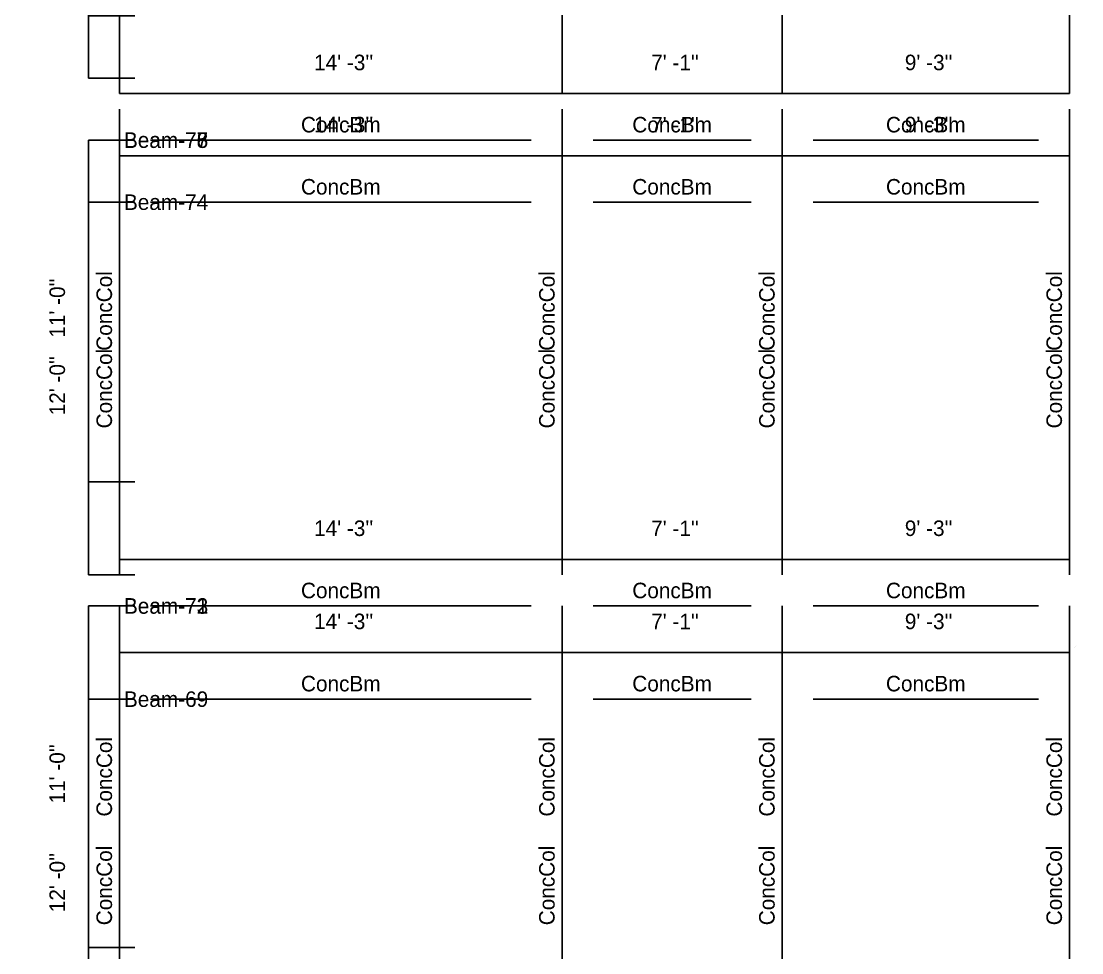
# Model space of a CAD drawing. Extents: x -38 to 2998, y -195 to 11529.
# Drawn here: x -38 to 371.8, y 2206 to 2566 of the extents above; entities that cross this region are included whole.
import ezdxf
from ezdxf.enums import TextEntityAlignment as Align

# ---------------------------------------------------------------- set-up
doc = ezdxf.new("R2010")
doc.units = 0
doc.header["$MEASUREMENT"] = 0
doc.layers.get('0').update_dxf_attribs({"linetype": 'CONTINUOUS'})
for name, color, linetype in [('CENTERLINES', 7, 'CONTINUOUS'), ('DIMENSIONS', 4, 'CONTINUOUS'), ('TEXT', 5, 'CONTINUOUS')]:
    doc.layers.add(name, color=color, linetype=linetype)
doc.dimstyles.get("Standard").update_dxf_attribs({"dimtxt": 0.18, "dimasz": 0.18, "dimexe": 0.18, "dimexo": 0.0625, "dimgap": 0.09, "dimtad": 0, "dimtih": 1, "dimtoh": 1, "dimdec": 4, "dimzin": 0, "dimtxsty": 'STANDARD', "dimcen": 0.09, "dimazin": 3, "dimtfac": 1, "dimtdec": 4, "dimtofl": 0, "dimtmove": 0, "dimatfit": 3, "dimtolj": 1, "dimtzin": 0})

# ---------------------------------------------------------------- blocks, each defined once
blk = doc.blocks.new('*D3505')
at = {"color": 1, "linetype": 'BYBLOCK'}
for points in [[(-8.29, 2300.29), (-7.23, 2299.23), (-16.77, 2308.77), (-15.71, 2307.71)], [(-8.29, 2156.29), (-7.23, 2155.23), (-16.77, 2164.77), (-15.71, 2163.71)]]:
    blk.add_solid(points, dxfattribs=at)
at = {"layer": 'DIMENSIONS', "color": 9, "linetype": 'BYBLOCK'}
for p, q in [((-12, 2304), (6, 2304)), ((-12, 2160), (6, 2160))]:
    blk.add_line(p, q, dxfattribs=at)
at = {"layer": 'DIMENSIONS', "color": 0, "linetype": 'BYBLOCK'}
blk.add_line((-12, 2160), (-12, 2304), dxfattribs=at)
at = {"layer": 'DIMENSIONS', "color": 0, "linetype": 'BYBLOCK', "insert": (-24, 2232), "char_height": 6, "attachment_point": 5, "rotation": 90}
blk.add_mtext("\\A1; 12' -0''", dxfattribs=at)
blk = doc.blocks.new('*D3506')
at = {"color": 1, "linetype": 'BYBLOCK'}
for points in [[(4.77, 2326.77), (3.71, 2325.71), (-3.71, 2318.29), (-4.77, 2317.23)], [(175.77, 2326.77), (174.71, 2325.71), (167.29, 2318.29), (166.23, 2317.23)]]:
    blk.add_solid(points, dxfattribs=at)
at = {"layer": 'DIMENSIONS', "color": 9, "linetype": 'BYBLOCK'}
for p, q in [((0, 2322), (0, 2340)), ((171, 2322), (171, 2340))]:
    blk.add_line(p, q, dxfattribs=at)
at = {"layer": 'DIMENSIONS', "color": 0, "linetype": 'BYBLOCK'}
blk.add_line((0, 2322), (171, 2322), dxfattribs=at)
at = {"layer": 'DIMENSIONS', "color": 0, "linetype": 'BYBLOCK', "insert": (85.5, 2334), "char_height": 6, "attachment_point": 5}
blk.add_mtext("\\A1; 14' -3''", dxfattribs=at)
blk = doc.blocks.new('*D3507')
at = {"color": 1, "linetype": 'BYBLOCK'}
for points in [[(175.77, 2326.77), (174.71, 2325.71), (167.29, 2318.29), (166.23, 2317.23)], [(260.77, 2326.77), (259.71, 2325.71), (252.28, 2318.29), (251.22, 2317.23)]]:
    blk.add_solid(points, dxfattribs=at)
at = {"layer": 'DIMENSIONS', "color": 9, "linetype": 'BYBLOCK'}
for p, q in [((171, 2322), (171, 2340)), ((256, 2322), (256, 2340))]:
    blk.add_line(p, q, dxfattribs=at)
at = {"layer": 'DIMENSIONS', "color": 0, "linetype": 'BYBLOCK'}
blk.add_line((171, 2322), (256, 2322), dxfattribs=at)
at = {"layer": 'DIMENSIONS', "color": 0, "linetype": 'BYBLOCK', "insert": (213.5, 2334), "char_height": 6, "attachment_point": 5}
blk.add_mtext("\\A1; 7' -1''", dxfattribs=at)
blk = doc.blocks.new('*D3508')
at = {"color": 1, "linetype": 'BYBLOCK'}
for points in [[(260.77, 2326.77), (259.71, 2325.71), (252.28, 2318.29), (251.22, 2317.23)], [(371.77, 2326.77), (370.71, 2325.71), (363.28, 2318.29), (362.22, 2317.23)]]:
    blk.add_solid(points, dxfattribs=at)
at = {"layer": 'DIMENSIONS', "color": 9, "linetype": 'BYBLOCK'}
for p, q in [((256, 2322), (256, 2340)), ((367, 2322), (367, 2340))]:
    blk.add_line(p, q, dxfattribs=at)
at = {"layer": 'DIMENSIONS', "color": 0, "linetype": 'BYBLOCK'}
blk.add_line((256, 2322), (367, 2322), dxfattribs=at)
at = {"layer": 'DIMENSIONS', "color": 0, "linetype": 'BYBLOCK', "insert": (311.5, 2334), "char_height": 6, "attachment_point": 5}
blk.add_mtext("\\A1; 9' -3''", dxfattribs=at)
blk = doc.blocks.new('*D3509')
at = {"color": 1, "linetype": 'BYBLOCK'}
for points in [[(-8.29, 2492.29), (-7.23, 2491.23), (-16.77, 2500.77), (-15.71, 2499.71)], [(-8.29, 2348.29), (-7.23, 2347.23), (-16.77, 2356.77), (-15.71, 2355.71)]]:
    blk.add_solid(points, dxfattribs=at)
at = {"layer": 'DIMENSIONS', "color": 9, "linetype": 'BYBLOCK'}
for p, q in [((-12, 2496), (6, 2496)), ((-12, 2352), (6, 2352))]:
    blk.add_line(p, q, dxfattribs=at)
at = {"layer": 'DIMENSIONS', "color": 0, "linetype": 'BYBLOCK'}
blk.add_line((-12, 2352), (-12, 2496), dxfattribs=at)
at = {"layer": 'DIMENSIONS', "color": 0, "linetype": 'BYBLOCK', "insert": (-24, 2424), "char_height": 6, "attachment_point": 5, "rotation": 90}
blk.add_mtext("\\A1; 12' -0''", dxfattribs=at)
blk = doc.blocks.new('*D3510')
at = {"color": 1, "linetype": 'BYBLOCK'}
for points in [[(4.77, 2518.77), (3.71, 2517.71), (-3.71, 2510.29), (-4.77, 2509.23)], [(175.77, 2518.77), (174.71, 2517.71), (167.29, 2510.29), (166.23, 2509.23)]]:
    blk.add_solid(points, dxfattribs=at)
at = {"layer": 'DIMENSIONS', "color": 9, "linetype": 'BYBLOCK'}
for p, q in [((0, 2514), (0, 2532)), ((171, 2514), (171, 2532))]:
    blk.add_line(p, q, dxfattribs=at)
at = {"layer": 'DIMENSIONS', "color": 0, "linetype": 'BYBLOCK'}
blk.add_line((0, 2514), (171, 2514), dxfattribs=at)
at = {"layer": 'DIMENSIONS', "color": 0, "linetype": 'BYBLOCK', "insert": (85.5, 2526), "char_height": 6, "attachment_point": 5}
blk.add_mtext("\\A1; 14' -3''", dxfattribs=at)
blk = doc.blocks.new('*D3511')
at = {"color": 1, "linetype": 'BYBLOCK'}
for points in [[(175.77, 2518.77), (174.71, 2517.71), (167.29, 2510.29), (166.23, 2509.23)], [(260.77, 2518.77), (259.71, 2517.71), (252.28, 2510.29), (251.22, 2509.23)]]:
    blk.add_solid(points, dxfattribs=at)
at = {"layer": 'DIMENSIONS', "color": 9, "linetype": 'BYBLOCK'}
for p, q in [((171, 2514), (171, 2532)), ((256, 2514), (256, 2532))]:
    blk.add_line(p, q, dxfattribs=at)
at = {"layer": 'DIMENSIONS', "color": 0, "linetype": 'BYBLOCK'}
blk.add_line((171, 2514), (256, 2514), dxfattribs=at)
at = {"layer": 'DIMENSIONS', "color": 0, "linetype": 'BYBLOCK', "insert": (213.5, 2526), "char_height": 6, "attachment_point": 5}
blk.add_mtext("\\A1; 7' -1''", dxfattribs=at)
blk = doc.blocks.new('*D3512')
at = {"color": 1, "linetype": 'BYBLOCK'}
for points in [[(260.77, 2518.77), (259.71, 2517.71), (252.28, 2510.29), (251.22, 2509.23)], [(371.77, 2518.77), (370.71, 2517.71), (363.28, 2510.29), (362.22, 2509.23)]]:
    blk.add_solid(points, dxfattribs=at)
at = {"layer": 'DIMENSIONS', "color": 9, "linetype": 'BYBLOCK'}
for p, q in [((256, 2514), (256, 2532)), ((367, 2514), (367, 2532))]:
    blk.add_line(p, q, dxfattribs=at)
at = {"layer": 'DIMENSIONS', "color": 0, "linetype": 'BYBLOCK'}
blk.add_line((256, 2514), (367, 2514), dxfattribs=at)
at = {"layer": 'DIMENSIONS', "color": 0, "linetype": 'BYBLOCK', "insert": (311.5, 2526), "char_height": 6, "attachment_point": 5}
blk.add_mtext("\\A1; 9' -3''", dxfattribs=at)
blk = doc.blocks.new('*D3513')
at = {"color": 1, "linetype": 'BYBLOCK'}
for points in [[(-8.29, 2684.29), (-7.23, 2683.23), (-16.77, 2692.77), (-15.71, 2691.71)], [(-8.29, 2540.29), (-7.23, 2539.23), (-16.77, 2548.77), (-15.71, 2547.71)]]:
    blk.add_solid(points, dxfattribs=at)
at = {"layer": 'DIMENSIONS', "color": 9, "linetype": 'BYBLOCK'}
for p, q in [((-12, 2688), (6, 2688)), ((-12, 2544), (6, 2544))]:
    blk.add_line(p, q, dxfattribs=at)
at = {"layer": 'DIMENSIONS', "color": 0, "linetype": 'BYBLOCK'}
blk.add_line((-12, 2544), (-12, 2688), dxfattribs=at)
at = {"layer": 'DIMENSIONS', "color": 0, "linetype": 'BYBLOCK', "insert": (-24, 2616), "char_height": 6, "attachment_point": 5, "rotation": 90}
blk.add_mtext("\\A1; 12' -0''", dxfattribs=at)
blk = doc.blocks.new('*D3979')
at = {"color": 1, "linetype": 'BYBLOCK'}
for points in [[(-8.29, 2336.29), (-7.23, 2335.23), (-16.77, 2344.77), (-15.71, 2343.71)], [(-8.29, 2204.29), (-7.23, 2203.23), (-16.77, 2212.77), (-15.71, 2211.71)]]:
    blk.add_solid(points, dxfattribs=at)
at = {"layer": 'DIMENSIONS', "color": 9, "linetype": 'BYBLOCK'}
for p, q in [((-12, 2340), (6, 2340)), ((-12, 2208), (6, 2208))]:
    blk.add_line(p, q, dxfattribs=at)
at = {"layer": 'DIMENSIONS', "color": 0, "linetype": 'BYBLOCK'}
blk.add_line((-12, 2208), (-12, 2340), dxfattribs=at)
at = {"layer": 'DIMENSIONS', "color": 0, "linetype": 'BYBLOCK', "insert": (-24, 2274), "char_height": 6, "attachment_point": 5, "rotation": 90}
blk.add_mtext("\\A1; 11' -0''", dxfattribs=at)
blk = doc.blocks.new('*D3980')
at = {"color": 1, "linetype": 'BYBLOCK'}
for points in [[(4.77, 2362.77), (3.71, 2361.71), (-3.71, 2354.29), (-4.77, 2353.23)], [(175.77, 2362.77), (174.71, 2361.71), (167.29, 2354.29), (166.23, 2353.23)]]:
    blk.add_solid(points, dxfattribs=at)
at = {"layer": 'DIMENSIONS', "color": 9, "linetype": 'BYBLOCK'}
for p, q in [((0, 2358), (0, 2376)), ((171, 2358), (171, 2376))]:
    blk.add_line(p, q, dxfattribs=at)
at = {"layer": 'DIMENSIONS', "color": 0, "linetype": 'BYBLOCK'}
blk.add_line((0, 2358), (171, 2358), dxfattribs=at)
at = {"layer": 'DIMENSIONS', "color": 0, "linetype": 'BYBLOCK', "insert": (85.5, 2370), "char_height": 6, "attachment_point": 5}
blk.add_mtext("\\A1; 14' -3''", dxfattribs=at)
blk = doc.blocks.new('*D3981')
at = {"color": 1, "linetype": 'BYBLOCK'}
for points in [[(175.77, 2362.77), (174.71, 2361.71), (167.29, 2354.29), (166.23, 2353.23)], [(260.77, 2362.77), (259.71, 2361.71), (252.28, 2354.29), (251.22, 2353.23)]]:
    blk.add_solid(points, dxfattribs=at)
at = {"layer": 'DIMENSIONS', "color": 9, "linetype": 'BYBLOCK'}
for p, q in [((171, 2358), (171, 2376)), ((256, 2358), (256, 2376))]:
    blk.add_line(p, q, dxfattribs=at)
at = {"layer": 'DIMENSIONS', "color": 0, "linetype": 'BYBLOCK'}
blk.add_line((171, 2358), (256, 2358), dxfattribs=at)
at = {"layer": 'DIMENSIONS', "color": 0, "linetype": 'BYBLOCK', "insert": (213.5, 2370), "char_height": 6, "attachment_point": 5}
blk.add_mtext("\\A1; 7' -1''", dxfattribs=at)
blk = doc.blocks.new('*D3982')
at = {"color": 1, "linetype": 'BYBLOCK'}
for points in [[(260.77, 2362.77), (259.71, 2361.71), (252.28, 2354.29), (251.22, 2353.23)], [(371.77, 2362.77), (370.71, 2361.71), (363.28, 2354.29), (362.22, 2353.23)]]:
    blk.add_solid(points, dxfattribs=at)
at = {"layer": 'DIMENSIONS', "color": 9, "linetype": 'BYBLOCK'}
for p, q in [((256, 2358), (256, 2376)), ((367, 2358), (367, 2376))]:
    blk.add_line(p, q, dxfattribs=at)
at = {"layer": 'DIMENSIONS', "color": 0, "linetype": 'BYBLOCK'}
blk.add_line((256, 2358), (367, 2358), dxfattribs=at)
at = {"layer": 'DIMENSIONS', "color": 0, "linetype": 'BYBLOCK', "insert": (311.5, 2370), "char_height": 6, "attachment_point": 5}
blk.add_mtext("\\A1; 9' -3''", dxfattribs=at)
blk = doc.blocks.new('*D3983')
at = {"color": 1, "linetype": 'BYBLOCK'}
for points in [[(-8.29, 2516.29), (-7.23, 2515.23), (-16.77, 2524.77), (-15.71, 2523.71)], [(-8.29, 2384.29), (-7.23, 2383.23), (-16.77, 2392.77), (-15.71, 2391.71)]]:
    blk.add_solid(points, dxfattribs=at)
at = {"layer": 'DIMENSIONS', "color": 9, "linetype": 'BYBLOCK'}
for p, q in [((-12, 2520), (6, 2520)), ((-12, 2388), (6, 2388))]:
    blk.add_line(p, q, dxfattribs=at)
at = {"layer": 'DIMENSIONS', "color": 0, "linetype": 'BYBLOCK'}
blk.add_line((-12, 2388), (-12, 2520), dxfattribs=at)
at = {"layer": 'DIMENSIONS', "color": 0, "linetype": 'BYBLOCK', "insert": (-24, 2454), "char_height": 6, "attachment_point": 5, "rotation": 90}
blk.add_mtext("\\A1; 11' -0''", dxfattribs=at)
blk = doc.blocks.new('*D3984')
at = {"color": 1, "linetype": 'BYBLOCK'}
for points in [[(4.77, 2542.77), (3.71, 2541.71), (-3.71, 2534.29), (-4.77, 2533.23)], [(175.77, 2542.77), (174.71, 2541.71), (167.29, 2534.29), (166.23, 2533.23)]]:
    blk.add_solid(points, dxfattribs=at)
at = {"layer": 'DIMENSIONS', "color": 9, "linetype": 'BYBLOCK'}
for p, q in [((0, 2538), (0, 2556)), ((171, 2538), (171, 2556))]:
    blk.add_line(p, q, dxfattribs=at)
at = {"layer": 'DIMENSIONS', "color": 0, "linetype": 'BYBLOCK'}
blk.add_line((0, 2538), (171, 2538), dxfattribs=at)
at = {"layer": 'DIMENSIONS', "color": 0, "linetype": 'BYBLOCK', "insert": (85.5, 2550), "char_height": 6, "attachment_point": 5}
blk.add_mtext("\\A1; 14' -3''", dxfattribs=at)
blk = doc.blocks.new('*D3985')
at = {"color": 1, "linetype": 'BYBLOCK'}
for points in [[(175.77, 2542.77), (174.71, 2541.71), (167.29, 2534.29), (166.23, 2533.23)], [(260.77, 2542.77), (259.71, 2541.71), (252.28, 2534.29), (251.22, 2533.23)]]:
    blk.add_solid(points, dxfattribs=at)
at = {"layer": 'DIMENSIONS', "color": 9, "linetype": 'BYBLOCK'}
for p, q in [((171, 2538), (171, 2556)), ((256, 2538), (256, 2556))]:
    blk.add_line(p, q, dxfattribs=at)
at = {"layer": 'DIMENSIONS', "color": 0, "linetype": 'BYBLOCK'}
blk.add_line((171, 2538), (256, 2538), dxfattribs=at)
at = {"layer": 'DIMENSIONS', "color": 0, "linetype": 'BYBLOCK', "insert": (213.5, 2550), "char_height": 6, "attachment_point": 5}
blk.add_mtext("\\A1; 7' -1''", dxfattribs=at)
blk = doc.blocks.new('*D3986')
at = {"color": 1, "linetype": 'BYBLOCK'}
for points in [[(260.77, 2542.77), (259.71, 2541.71), (252.28, 2534.29), (251.22, 2533.23)], [(371.77, 2542.77), (370.71, 2541.71), (363.28, 2534.29), (362.22, 2533.23)]]:
    blk.add_solid(points, dxfattribs=at)
at = {"layer": 'DIMENSIONS', "color": 9, "linetype": 'BYBLOCK'}
for p, q in [((256, 2538), (256, 2556)), ((367, 2538), (367, 2556))]:
    blk.add_line(p, q, dxfattribs=at)
at = {"layer": 'DIMENSIONS', "color": 0, "linetype": 'BYBLOCK'}
blk.add_line((256, 2538), (367, 2538), dxfattribs=at)
at = {"layer": 'DIMENSIONS', "color": 0, "linetype": 'BYBLOCK', "insert": (311.5, 2550), "char_height": 6, "attachment_point": 5}
blk.add_mtext("\\A1; 9' -3''", dxfattribs=at)
blk = doc.blocks.new('*D3987')
at = {"color": 1, "linetype": 'BYBLOCK'}
for points in [[(-8.29, 2696.29), (-7.23, 2695.23), (-16.77, 2704.77), (-15.71, 2703.71)], [(-8.29, 2564.29), (-7.23, 2563.23), (-16.77, 2572.77), (-15.71, 2571.71)]]:
    blk.add_solid(points, dxfattribs=at)
at = {"layer": 'DIMENSIONS', "color": 9, "linetype": 'BYBLOCK'}
for p, q in [((-12, 2700), (6, 2700)), ((-12, 2568), (6, 2568))]:
    blk.add_line(p, q, dxfattribs=at)
at = {"layer": 'DIMENSIONS', "color": 0, "linetype": 'BYBLOCK'}
blk.add_line((-12, 2568), (-12, 2700), dxfattribs=at)
at = {"layer": 'DIMENSIONS', "color": 0, "linetype": 'BYBLOCK', "insert": (-24, 2634), "char_height": 6, "attachment_point": 5, "rotation": 90}
blk.add_mtext("\\A1; 11' -0''", dxfattribs=at)
blk = doc.blocks.new('*D4449')
at = {"color": 1, "linetype": 'BYBLOCK'}
for points in [[(-8.29, 2336.29), (-7.23, 2335.23), (-16.77, 2344.77), (-15.71, 2343.71)], [(-8.29, 2204.29), (-7.23, 2203.23), (-16.77, 2212.77), (-15.71, 2211.71)]]:
    blk.add_solid(points, dxfattribs=at)
at = {"layer": 'DIMENSIONS', "color": 9, "linetype": 'BYBLOCK'}
for p, q in [((-12, 2340), (6, 2340)), ((-12, 2208), (6, 2208))]:
    blk.add_line(p, q, dxfattribs=at)
at = {"layer": 'DIMENSIONS', "color": 0, "linetype": 'BYBLOCK'}
blk.add_line((-12, 2208), (-12, 2340), dxfattribs=at)
at = {"layer": 'DIMENSIONS', "color": 0, "linetype": 'BYBLOCK', "insert": (-24, 2274), "char_height": 6, "attachment_point": 5, "rotation": 90}
blk.add_mtext("\\A1; 11' -0''", dxfattribs=at)
blk = doc.blocks.new('*D4450')
at = {"color": 1, "linetype": 'BYBLOCK'}
for points in [[(4.77, 2362.77), (3.71, 2361.71), (-3.71, 2354.29), (-4.77, 2353.23)], [(175.77, 2362.77), (174.71, 2361.71), (167.29, 2354.29), (166.23, 2353.23)]]:
    blk.add_solid(points, dxfattribs=at)
at = {"layer": 'DIMENSIONS', "color": 9, "linetype": 'BYBLOCK'}
for p, q in [((0, 2358), (0, 2376)), ((171, 2358), (171, 2376))]:
    blk.add_line(p, q, dxfattribs=at)
at = {"layer": 'DIMENSIONS', "color": 0, "linetype": 'BYBLOCK'}
blk.add_line((0, 2358), (171, 2358), dxfattribs=at)
at = {"layer": 'DIMENSIONS', "color": 0, "linetype": 'BYBLOCK', "insert": (85.5, 2370), "char_height": 6, "attachment_point": 5}
blk.add_mtext("\\A1; 14' -3''", dxfattribs=at)
blk = doc.blocks.new('*D4451')
at = {"color": 1, "linetype": 'BYBLOCK'}
for points in [[(175.77, 2362.77), (174.71, 2361.71), (167.29, 2354.29), (166.23, 2353.23)], [(260.77, 2362.77), (259.71, 2361.71), (252.28, 2354.29), (251.22, 2353.23)]]:
    blk.add_solid(points, dxfattribs=at)
at = {"layer": 'DIMENSIONS', "color": 9, "linetype": 'BYBLOCK'}
for p, q in [((171, 2358), (171, 2376)), ((256, 2358), (256, 2376))]:
    blk.add_line(p, q, dxfattribs=at)
at = {"layer": 'DIMENSIONS', "color": 0, "linetype": 'BYBLOCK'}
blk.add_line((171, 2358), (256, 2358), dxfattribs=at)
at = {"layer": 'DIMENSIONS', "color": 0, "linetype": 'BYBLOCK', "insert": (213.5, 2370), "char_height": 6, "attachment_point": 5}
blk.add_mtext("\\A1; 7' -1''", dxfattribs=at)
blk = doc.blocks.new('*D4452')
at = {"color": 1, "linetype": 'BYBLOCK'}
for points in [[(260.77, 2362.77), (259.71, 2361.71), (252.28, 2354.29), (251.22, 2353.23)], [(371.77, 2362.77), (370.71, 2361.71), (363.28, 2354.29), (362.22, 2353.23)]]:
    blk.add_solid(points, dxfattribs=at)
at = {"layer": 'DIMENSIONS', "color": 9, "linetype": 'BYBLOCK'}
for p, q in [((256, 2358), (256, 2376)), ((367, 2358), (367, 2376))]:
    blk.add_line(p, q, dxfattribs=at)
at = {"layer": 'DIMENSIONS', "color": 0, "linetype": 'BYBLOCK'}
blk.add_line((256, 2358), (367, 2358), dxfattribs=at)
at = {"layer": 'DIMENSIONS', "color": 0, "linetype": 'BYBLOCK', "insert": (311.5, 2370), "char_height": 6, "attachment_point": 5}
blk.add_mtext("\\A1; 9' -3''", dxfattribs=at)
blk = doc.blocks.new('*D4453')
at = {"color": 1, "linetype": 'BYBLOCK'}
for points in [[(-8.29, 2516.29), (-7.23, 2515.23), (-16.77, 2524.77), (-15.71, 2523.71)], [(-8.29, 2384.29), (-7.23, 2383.23), (-16.77, 2392.77), (-15.71, 2391.71)]]:
    blk.add_solid(points, dxfattribs=at)
at = {"layer": 'DIMENSIONS', "color": 9, "linetype": 'BYBLOCK'}
for p, q in [((-12, 2520), (6, 2520)), ((-12, 2388), (6, 2388))]:
    blk.add_line(p, q, dxfattribs=at)
at = {"layer": 'DIMENSIONS', "color": 0, "linetype": 'BYBLOCK'}
blk.add_line((-12, 2388), (-12, 2520), dxfattribs=at)
at = {"layer": 'DIMENSIONS', "color": 0, "linetype": 'BYBLOCK', "insert": (-24, 2454), "char_height": 6, "attachment_point": 5, "rotation": 90}
blk.add_mtext("\\A1; 11' -0''", dxfattribs=at)
blk = doc.blocks.new('*D4454')
at = {"color": 1, "linetype": 'BYBLOCK'}
for points in [[(4.77, 2542.77), (3.71, 2541.71), (-3.71, 2534.29), (-4.77, 2533.23)], [(175.77, 2542.77), (174.71, 2541.71), (167.29, 2534.29), (166.23, 2533.23)]]:
    blk.add_solid(points, dxfattribs=at)
at = {"layer": 'DIMENSIONS', "color": 9, "linetype": 'BYBLOCK'}
for p, q in [((0, 2538), (0, 2556)), ((171, 2538), (171, 2556))]:
    blk.add_line(p, q, dxfattribs=at)
at = {"layer": 'DIMENSIONS', "color": 0, "linetype": 'BYBLOCK'}
blk.add_line((0, 2538), (171, 2538), dxfattribs=at)
at = {"layer": 'DIMENSIONS', "color": 0, "linetype": 'BYBLOCK', "insert": (85.5, 2550), "char_height": 6, "attachment_point": 5}
blk.add_mtext("\\A1; 14' -3''", dxfattribs=at)
blk = doc.blocks.new('*D4455')
at = {"color": 1, "linetype": 'BYBLOCK'}
for points in [[(175.77, 2542.77), (174.71, 2541.71), (167.29, 2534.29), (166.23, 2533.23)], [(260.77, 2542.77), (259.71, 2541.71), (252.28, 2534.29), (251.22, 2533.23)]]:
    blk.add_solid(points, dxfattribs=at)
at = {"layer": 'DIMENSIONS', "color": 9, "linetype": 'BYBLOCK'}
for p, q in [((171, 2538), (171, 2556)), ((256, 2538), (256, 2556))]:
    blk.add_line(p, q, dxfattribs=at)
at = {"layer": 'DIMENSIONS', "color": 0, "linetype": 'BYBLOCK'}
blk.add_line((171, 2538), (256, 2538), dxfattribs=at)
at = {"layer": 'DIMENSIONS', "color": 0, "linetype": 'BYBLOCK', "insert": (213.5, 2550), "char_height": 6, "attachment_point": 5}
blk.add_mtext("\\A1; 7' -1''", dxfattribs=at)
blk = doc.blocks.new('*D4456')
at = {"color": 1, "linetype": 'BYBLOCK'}
for points in [[(260.77, 2542.77), (259.71, 2541.71), (252.28, 2534.29), (251.22, 2533.23)], [(371.77, 2542.77), (370.71, 2541.71), (363.28, 2534.29), (362.22, 2533.23)]]:
    blk.add_solid(points, dxfattribs=at)
at = {"layer": 'DIMENSIONS', "color": 9, "linetype": 'BYBLOCK'}
for p, q in [((256, 2538), (256, 2556)), ((367, 2538), (367, 2556))]:
    blk.add_line(p, q, dxfattribs=at)
at = {"layer": 'DIMENSIONS', "color": 0, "linetype": 'BYBLOCK'}
blk.add_line((256, 2538), (367, 2538), dxfattribs=at)
at = {"layer": 'DIMENSIONS', "color": 0, "linetype": 'BYBLOCK', "insert": (311.5, 2550), "char_height": 6, "attachment_point": 5}
blk.add_mtext("\\A1; 9' -3''", dxfattribs=at)
blk = doc.blocks.new('*D4457')
at = {"color": 1, "linetype": 'BYBLOCK'}
for points in [[(-8.29, 2696.29), (-7.23, 2695.23), (-16.77, 2704.77), (-15.71, 2703.71)], [(-8.29, 2564.29), (-7.23, 2563.23), (-16.77, 2572.77), (-15.71, 2571.71)]]:
    blk.add_solid(points, dxfattribs=at)
at = {"layer": 'DIMENSIONS', "color": 9, "linetype": 'BYBLOCK'}
for p, q in [((-12, 2700), (6, 2700)), ((-12, 2568), (6, 2568))]:
    blk.add_line(p, q, dxfattribs=at)
at = {"layer": 'DIMENSIONS', "color": 0, "linetype": 'BYBLOCK'}
blk.add_line((-12, 2568), (-12, 2700), dxfattribs=at)
at = {"layer": 'DIMENSIONS', "color": 0, "linetype": 'BYBLOCK', "insert": (-24, 2634), "char_height": 6, "attachment_point": 5, "rotation": 90}
blk.add_mtext("\\A1; 11' -0''", dxfattribs=at)
blk = doc.blocks.new('*D4919')
at = {"color": 1, "linetype": 'BYBLOCK'}
for points in [[(-8.29, 2336.29), (-7.23, 2335.23), (-16.77, 2344.77), (-15.71, 2343.71)], [(-8.29, 2204.29), (-7.23, 2203.23), (-16.77, 2212.77), (-15.71, 2211.71)]]:
    blk.add_solid(points, dxfattribs=at)
at = {"layer": 'DIMENSIONS', "color": 9, "linetype": 'BYBLOCK'}
for p, q in [((-12, 2340), (6, 2340)), ((-12, 2208), (6, 2208))]:
    blk.add_line(p, q, dxfattribs=at)
at = {"layer": 'DIMENSIONS', "color": 0, "linetype": 'BYBLOCK'}
blk.add_line((-12, 2208), (-12, 2340), dxfattribs=at)
at = {"layer": 'DIMENSIONS', "color": 0, "linetype": 'BYBLOCK', "insert": (-24, 2274), "char_height": 6, "attachment_point": 5, "rotation": 90}
blk.add_mtext("\\A1; 11' -0''", dxfattribs=at)
blk = doc.blocks.new('*D4920')
at = {"color": 1, "linetype": 'BYBLOCK'}
for points in [[(4.77, 2362.77), (3.71, 2361.71), (-3.71, 2354.29), (-4.77, 2353.23)], [(175.77, 2362.77), (174.71, 2361.71), (167.29, 2354.29), (166.23, 2353.23)]]:
    blk.add_solid(points, dxfattribs=at)
at = {"layer": 'DIMENSIONS', "color": 9, "linetype": 'BYBLOCK'}
for p, q in [((0, 2358), (0, 2376)), ((171, 2358), (171, 2376))]:
    blk.add_line(p, q, dxfattribs=at)
at = {"layer": 'DIMENSIONS', "color": 0, "linetype": 'BYBLOCK'}
blk.add_line((0, 2358), (171, 2358), dxfattribs=at)
at = {"layer": 'DIMENSIONS', "color": 0, "linetype": 'BYBLOCK', "insert": (85.5, 2370), "char_height": 6, "attachment_point": 5}
blk.add_mtext("\\A1; 14' -3''", dxfattribs=at)
blk = doc.blocks.new('*D4921')
at = {"color": 1, "linetype": 'BYBLOCK'}
for points in [[(175.77, 2362.77), (174.71, 2361.71), (167.29, 2354.29), (166.23, 2353.23)], [(260.77, 2362.77), (259.71, 2361.71), (252.28, 2354.29), (251.22, 2353.23)]]:
    blk.add_solid(points, dxfattribs=at)
at = {"layer": 'DIMENSIONS', "color": 9, "linetype": 'BYBLOCK'}
for p, q in [((171, 2358), (171, 2376)), ((256, 2358), (256, 2376))]:
    blk.add_line(p, q, dxfattribs=at)
at = {"layer": 'DIMENSIONS', "color": 0, "linetype": 'BYBLOCK'}
blk.add_line((171, 2358), (256, 2358), dxfattribs=at)
at = {"layer": 'DIMENSIONS', "color": 0, "linetype": 'BYBLOCK', "insert": (213.5, 2370), "char_height": 6, "attachment_point": 5}
blk.add_mtext("\\A1; 7' -1''", dxfattribs=at)
blk = doc.blocks.new('*D4922')
at = {"color": 1, "linetype": 'BYBLOCK'}
for points in [[(260.77, 2362.77), (259.71, 2361.71), (252.28, 2354.29), (251.22, 2353.23)], [(371.77, 2362.77), (370.71, 2361.71), (363.28, 2354.29), (362.22, 2353.23)]]:
    blk.add_solid(points, dxfattribs=at)
at = {"layer": 'DIMENSIONS', "color": 9, "linetype": 'BYBLOCK'}
for p, q in [((256, 2358), (256, 2376)), ((367, 2358), (367, 2376))]:
    blk.add_line(p, q, dxfattribs=at)
at = {"layer": 'DIMENSIONS', "color": 0, "linetype": 'BYBLOCK'}
blk.add_line((256, 2358), (367, 2358), dxfattribs=at)
at = {"layer": 'DIMENSIONS', "color": 0, "linetype": 'BYBLOCK', "insert": (311.5, 2370), "char_height": 6, "attachment_point": 5}
blk.add_mtext("\\A1; 9' -3''", dxfattribs=at)
blk = doc.blocks.new('*D4923')
at = {"color": 1, "linetype": 'BYBLOCK'}
for points in [[(-8.29, 2516.29), (-7.23, 2515.23), (-16.77, 2524.77), (-15.71, 2523.71)], [(-8.29, 2384.29), (-7.23, 2383.23), (-16.77, 2392.77), (-15.71, 2391.71)]]:
    blk.add_solid(points, dxfattribs=at)
at = {"layer": 'DIMENSIONS', "color": 9, "linetype": 'BYBLOCK'}
for p, q in [((-12, 2520), (6, 2520)), ((-12, 2388), (6, 2388))]:
    blk.add_line(p, q, dxfattribs=at)
at = {"layer": 'DIMENSIONS', "color": 0, "linetype": 'BYBLOCK'}
blk.add_line((-12, 2388), (-12, 2520), dxfattribs=at)
at = {"layer": 'DIMENSIONS', "color": 0, "linetype": 'BYBLOCK', "insert": (-24, 2454), "char_height": 6, "attachment_point": 5, "rotation": 90}
blk.add_mtext("\\A1; 11' -0''", dxfattribs=at)
blk = doc.blocks.new('*D4924')
at = {"color": 1, "linetype": 'BYBLOCK'}
for points in [[(4.77, 2542.77), (3.71, 2541.71), (-3.71, 2534.29), (-4.77, 2533.23)], [(175.77, 2542.77), (174.71, 2541.71), (167.29, 2534.29), (166.23, 2533.23)]]:
    blk.add_solid(points, dxfattribs=at)
at = {"layer": 'DIMENSIONS', "color": 9, "linetype": 'BYBLOCK'}
for p, q in [((0, 2538), (0, 2556)), ((171, 2538), (171, 2556))]:
    blk.add_line(p, q, dxfattribs=at)
at = {"layer": 'DIMENSIONS', "color": 0, "linetype": 'BYBLOCK'}
blk.add_line((0, 2538), (171, 2538), dxfattribs=at)
at = {"layer": 'DIMENSIONS', "color": 0, "linetype": 'BYBLOCK', "insert": (85.5, 2550), "char_height": 6, "attachment_point": 5}
blk.add_mtext("\\A1; 14' -3''", dxfattribs=at)
blk = doc.blocks.new('*D4925')
at = {"color": 1, "linetype": 'BYBLOCK'}
for points in [[(175.77, 2542.77), (174.71, 2541.71), (167.29, 2534.29), (166.23, 2533.23)], [(260.77, 2542.77), (259.71, 2541.71), (252.28, 2534.29), (251.22, 2533.23)]]:
    blk.add_solid(points, dxfattribs=at)
at = {"layer": 'DIMENSIONS', "color": 9, "linetype": 'BYBLOCK'}
for p, q in [((171, 2538), (171, 2556)), ((256, 2538), (256, 2556))]:
    blk.add_line(p, q, dxfattribs=at)
at = {"layer": 'DIMENSIONS', "color": 0, "linetype": 'BYBLOCK'}
blk.add_line((171, 2538), (256, 2538), dxfattribs=at)
at = {"layer": 'DIMENSIONS', "color": 0, "linetype": 'BYBLOCK', "insert": (213.5, 2550), "char_height": 6, "attachment_point": 5}
blk.add_mtext("\\A1; 7' -1''", dxfattribs=at)
blk = doc.blocks.new('*D4926')
at = {"color": 1, "linetype": 'BYBLOCK'}
for points in [[(260.77, 2542.77), (259.71, 2541.71), (252.28, 2534.29), (251.22, 2533.23)], [(371.77, 2542.77), (370.71, 2541.71), (363.28, 2534.29), (362.22, 2533.23)]]:
    blk.add_solid(points, dxfattribs=at)
at = {"layer": 'DIMENSIONS', "color": 9, "linetype": 'BYBLOCK'}
for p, q in [((256, 2538), (256, 2556)), ((367, 2538), (367, 2556))]:
    blk.add_line(p, q, dxfattribs=at)
at = {"layer": 'DIMENSIONS', "color": 0, "linetype": 'BYBLOCK'}
blk.add_line((256, 2538), (367, 2538), dxfattribs=at)
at = {"layer": 'DIMENSIONS', "color": 0, "linetype": 'BYBLOCK', "insert": (311.5, 2550), "char_height": 6, "attachment_point": 5}
blk.add_mtext("\\A1; 9' -3''", dxfattribs=at)
blk = doc.blocks.new('*D4927')
at = {"color": 1, "linetype": 'BYBLOCK'}
for points in [[(-8.29, 2696.29), (-7.23, 2695.23), (-16.77, 2704.77), (-15.71, 2703.71)], [(-8.29, 2564.29), (-7.23, 2563.23), (-16.77, 2572.77), (-15.71, 2571.71)]]:
    blk.add_solid(points, dxfattribs=at)
at = {"layer": 'DIMENSIONS', "color": 9, "linetype": 'BYBLOCK'}
for p, q in [((-12, 2700), (6, 2700)), ((-12, 2568), (6, 2568))]:
    blk.add_line(p, q, dxfattribs=at)
at = {"layer": 'DIMENSIONS', "color": 0, "linetype": 'BYBLOCK'}
blk.add_line((-12, 2568), (-12, 2700), dxfattribs=at)
at = {"layer": 'DIMENSIONS', "color": 0, "linetype": 'BYBLOCK', "insert": (-24, 2634), "char_height": 6, "attachment_point": 5, "rotation": 90}
blk.add_mtext("\\A1; 11' -0''", dxfattribs=at)

msp = doc.modelspace()

# ---------------------------------------------------------------- linework, layer by layer
at = {"layer": 'CENTERLINES', "color": 0, "linetype": 'CONTINUOUS'}
for p, q in [((0, 2544), (0, 2688)), ((171, 2544), (171, 2688)), ((255.996, 2544), (255.996, 2688)), ((366.996, 2544), (366.996, 2688)), ((0, 2388), (0, 2520)), ((0, 2388), (0, 2520)), ((0, 2388), (0, 2520)), ((12, 2520), (159, 2520)), ((12, 2520), (159, 2520)), ((12, 2520), (159, 2520)), ((171, 2388), (171, 2520)), ((171, 2388), (171, 2520)), ((171, 2388), (171, 2520)), ((183, 2520), (243.996, 2520)), ((183, 2520), (243.996, 2520)), ((183, 2520), (243.996, 2520)), ((255.996, 2388), (255.996, 2520)), ((255.996, 2388), (255.996, 2520)), ((255.996, 2388), (255.996, 2520)), ((267.996, 2520), (354.996, 2520)), ((267.996, 2520), (354.996, 2520)), ((267.996, 2520), (354.996, 2520)), ((366.996, 2388), (366.996, 2520)), ((366.996, 2388), (366.996, 2520)), ((366.996, 2388), (366.996, 2520)), ((0, 2352), (0, 2496)), ((12, 2496), (159, 2496)), ((171, 2352), (171, 2496)), ((183, 2496), (243.996, 2496)), ((255.996, 2352), (255.996, 2496)), ((267.996, 2496), (354.996, 2496)), ((366.996, 2352), (366.996, 2496)), ((0, 2208), (0, 2340)), ((0, 2208), (0, 2340)), ((0, 2208), (0, 2340)), ((12, 2340), (159, 2340)), ((12, 2340), (159, 2340)), ((12, 2340), (159, 2340)), ((171, 2208), (171, 2340)), ((171, 2208), (171, 2340)), ((171, 2208), (171, 2340)), ((183, 2340), (243.996, 2340)), ((183, 2340), (243.996, 2340)), ((183, 2340), (243.996, 2340)), ((255.996, 2208), (255.996, 2340)), ((255.996, 2208), (255.996, 2340)), ((255.996, 2208), (255.996, 2340)), ((267.996, 2340), (354.996, 2340)), ((267.996, 2340), (354.996, 2340)), ((267.996, 2340), (354.996, 2340)), ((366.996, 2208), (366.996, 2340)), ((366.996, 2208), (366.996, 2340)), ((366.996, 2208), (366.996, 2340)), ((0, 2160), (0, 2304)), ((12, 2304), (159, 2304)), ((171, 2160), (171, 2304)), ((183, 2304), (243.996, 2304)), ((255.996, 2160), (255.996, 2304)), ((267.996, 2304), (354.996, 2304)), ((366.996, 2160), (366.996, 2304))]:
    msp.add_line(p, q, dxfattribs=at)

# ---------------------------------------------------------------- texts
at = {"layer": 'TEXT', "color": 0}
for s, p in [('ConcBm', (85.5, 2526)), ('ConcBm', (85.5, 2526)), ('ConcBm', (85.5, 2526)), ('ConcBm', (213.498, 2526)), ('ConcBm', (213.498, 2526)), ('ConcBm', (213.498, 2526)), ('ConcBm', (311.496, 2526)), ('ConcBm', (311.496, 2526)), ('ConcBm', (311.496, 2526)), ('Beam-78', (18, 2520)), ('Beam-76', (18, 2520)), ('Beam-77', (18, 2520)), ('ConcBm', (85.5, 2502)), ('ConcBm', (213.498, 2502)), ('ConcBm', (311.496, 2502)), ('Beam-74', (18, 2496)), ('ConcBm', (85.5, 2346)), ('ConcBm', (85.5, 2346)), ('ConcBm', (85.5, 2346)), ('ConcBm', (213.498, 2346)), ('ConcBm', (213.498, 2346)), ('ConcBm', (213.498, 2346)), ('ConcBm', (311.496, 2346)), ('ConcBm', (311.496, 2346)), ('ConcBm', (311.496, 2346)), ('Beam-73', (18, 2340)), ('Beam-72', (18, 2340)), ('Beam-71', (18, 2340)), ('ConcBm', (85.5, 2310)), ('ConcBm', (213.498, 2310)), ('ConcBm', (311.496, 2310)), ('Beam-69', (18, 2304))]:
    msp.add_text(s, height=6, dxfattribs=at).set_placement(p, align=Align.MIDDLE)
for p in [(-6, 2454), (-6, 2454), (-6, 2454), (165, 2454), (165, 2454), (165, 2454), (249.996, 2454), (249.996, 2454), (249.996, 2454), (360.996, 2454), (360.996, 2454), (360.996, 2454), (-6, 2424), (165, 2424), (249.996, 2424), (360.996, 2424), (-6, 2274), (-6, 2274), (-6, 2274), (165, 2274), (165, 2274), (165, 2274), (249.996, 2274), (249.996, 2274), (249.996, 2274), (360.996, 2274), (360.996, 2274), (360.996, 2274), (-6, 2232), (165, 2232), (249.996, 2232), (360.996, 2232)]:
    msp.add_text('ConcCol', height=6, rotation=90, dxfattribs=at).set_placement(p, align=Align.MIDDLE)

# ---------------------------------------------------------------- dimensions: what is measured, and where the dimension line sits
at = {"layer": 'DIMENSIONS'}
for base, p1, p2, picture, middle in [((-12, 2700), (-24, 2568), (-24, 2700), '*D3987', (-24, 2634)), ((-12, 2700), (-24, 2568), (-24, 2700), '*D4457', (-24, 2634)), ((-12, 2700), (-24, 2568), (-24, 2700), '*D4927', (-24, 2634)), ((-12, 2688), (-24, 2544), (-24, 2688), '*D3513', (-24, 2616)), ((171, 2538), (0, 2526), (171, 2526), '*D3984', (85.5, 2526)), ((171, 2538), (0, 2526), (171, 2526), '*D4454', (85.5, 2526)), ((171, 2538), (0, 2526), (171, 2526), '*D4924', (85.5, 2526)), ((255.996, 2538), (171, 2526), (255.996, 2526), '*D3985', (213.498, 2526)), ((255.996, 2538), (171, 2526), (255.996, 2526), '*D4455', (213.498, 2526)), ((255.996, 2538), (171, 2526), (255.996, 2526), '*D4925', (213.498, 2526)), ((366.996, 2538), (255.996, 2526), (366.996, 2526), '*D3986', (311.496, 2526)), ((366.996, 2538), (255.996, 2526), (366.996, 2526), '*D4456', (311.496, 2526)), ((366.996, 2538), (255.996, 2526), (366.996, 2526), '*D4926', (311.496, 2526)), ((171, 2514), (0, 2502), (171, 2502), '*D3510', (85.5, 2502)), ((255.996, 2514), (171, 2502), (255.996, 2502), '*D3511', (213.498, 2502)), ((366.996, 2514), (255.996, 2502), (366.996, 2502), '*D3512', (311.496, 2502)), ((-12, 2520), (-24, 2388), (-24, 2520), '*D3983', (-24, 2454)), ((-12, 2520), (-24, 2388), (-24, 2520), '*D4453', (-24, 2454)), ((-12, 2520), (-24, 2388), (-24, 2520), '*D4923', (-24, 2454)), ((-12, 2496), (-24, 2352), (-24, 2496), '*D3509', (-24, 2424)), ((171, 2358), (0, 2346), (171, 2346), '*D3980', (85.5, 2346)), ((171, 2358), (0, 2346), (171, 2346), '*D4450', (85.5, 2346)), ((171, 2358), (0, 2346), (171, 2346), '*D4920', (85.5, 2346)), ((255.996, 2358), (171, 2346), (255.996, 2346), '*D3981', (213.498, 2346)), ((255.996, 2358), (171, 2346), (255.996, 2346), '*D4451', (213.498, 2346)), ((255.996, 2358), (171, 2346), (255.996, 2346), '*D4921', (213.498, 2346)), ((366.996, 2358), (255.996, 2346), (366.996, 2346), '*D3982', (311.496, 2346)), ((366.996, 2358), (255.996, 2346), (366.996, 2346), '*D4452', (311.496, 2346)), ((366.996, 2358), (255.996, 2346), (366.996, 2346), '*D4922', (311.496, 2346)), ((171, 2322), (0, 2310), (171, 2310), '*D3506', (85.5, 2310)), ((255.996, 2322), (171, 2310), (255.996, 2310), '*D3507', (213.498, 2310)), ((366.996, 2322), (255.996, 2310), (366.996, 2310), '*D3508', (311.496, 2310)), ((-12, 2340), (-24, 2208), (-24, 2340), '*D3979', (-24, 2274)), ((-12, 2340), (-24, 2208), (-24, 2340), '*D4449', (-24, 2274)), ((-12, 2340), (-24, 2208), (-24, 2340), '*D4919', (-24, 2274)), ((-12, 2304), (-24, 2160), (-24, 2304), '*D3505', (-24, 2232))]:
    dim = msp.add_linear_dim(base=base, p1=p1, p2=p2, dimstyle='STANDARD', dxfattribs=at)
    dim.commit()
    dim.dimension.update_dxf_attribs({"geometry": picture, "text_midpoint": middle})

doc.saveas('drawing.dxf')
